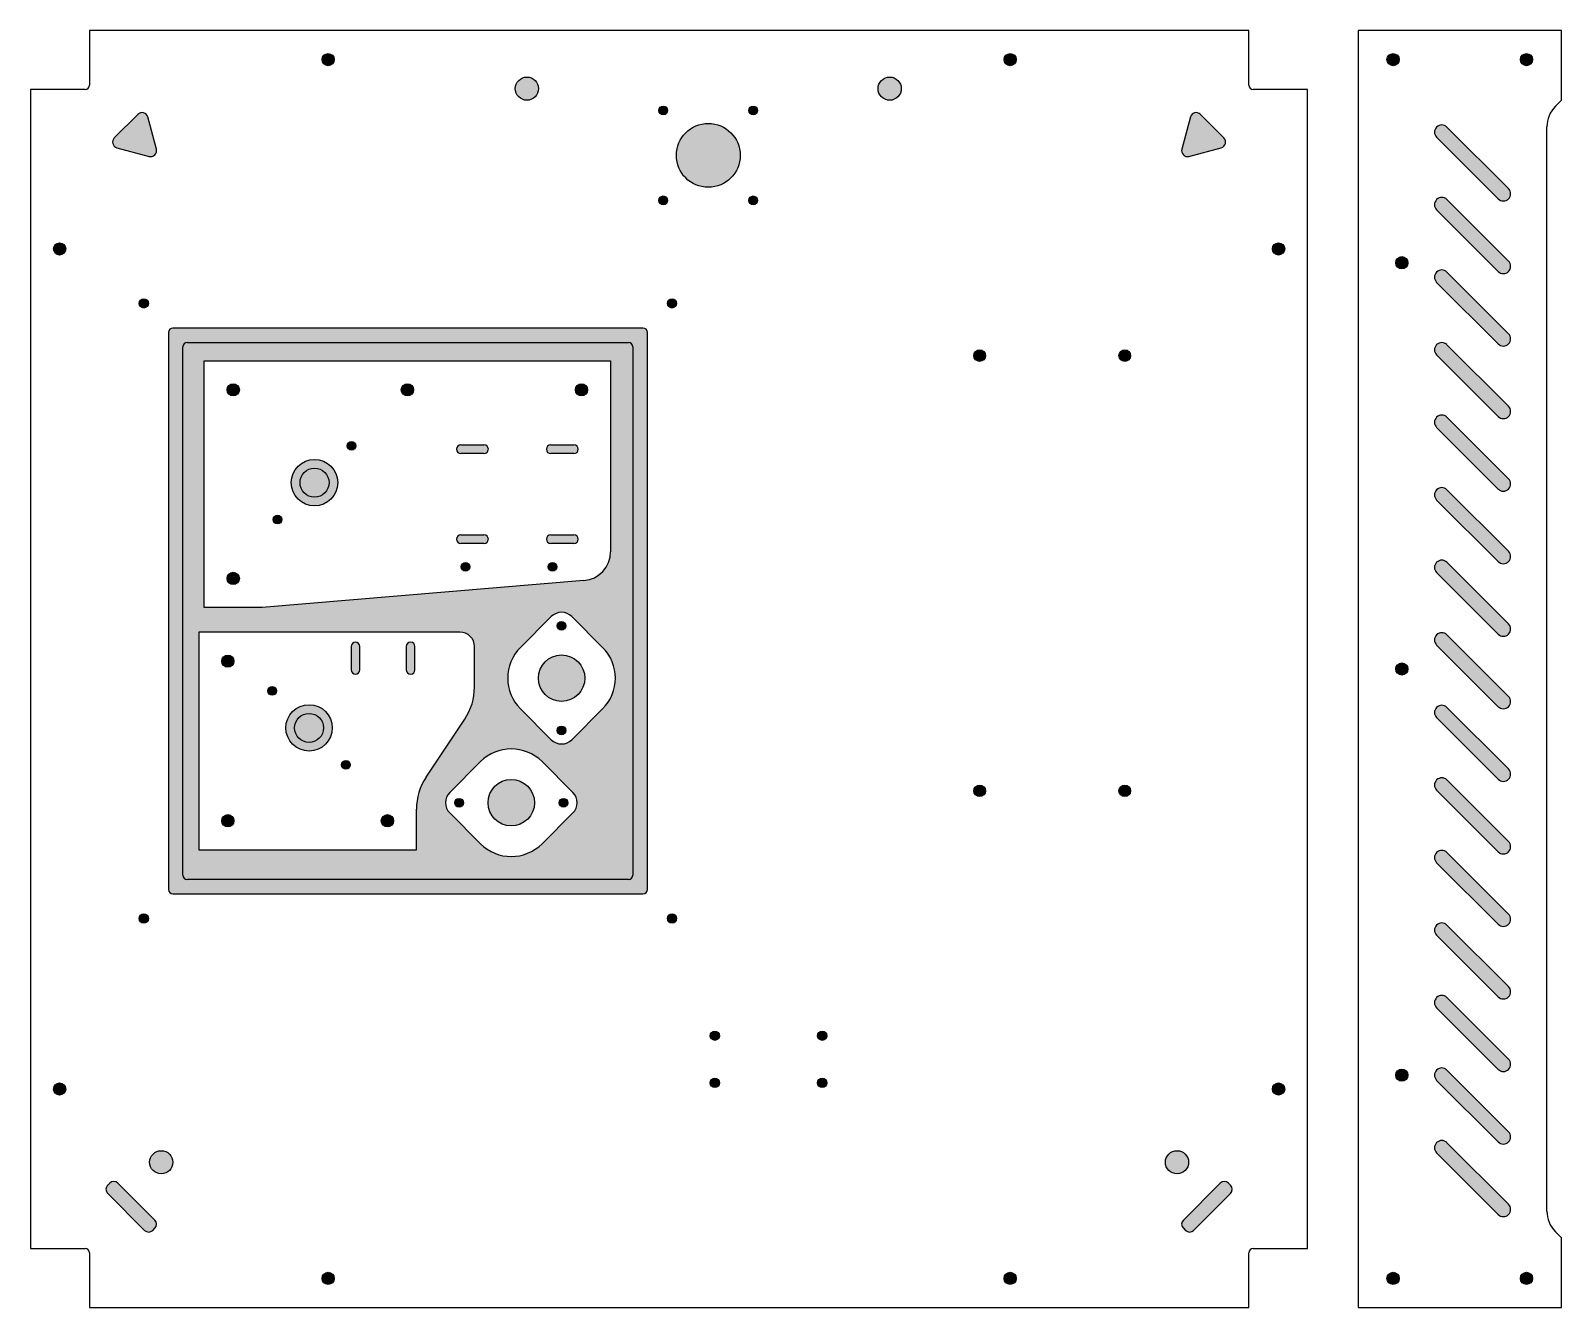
# Model space of a CAD drawing. Header units: millimetres. Extents: x 61 to 1102, y 67 to 517.
# Drawn here: x 61 to 589, y 67 to 507 of the extents above; entities that cross this region are included whole.
import ezdxf

# ---------------------------------------------------------------- set-up
doc = ezdxf.new("R2010")
doc.units = ezdxf.units.MM

msp = doc.modelspace()

# ---------------------------------------------------------------- hatches: boundary and pattern name
at = {"true_color": 0x000000}
h = msp.add_hatch(color=18, dxfattribs=at)
h.dxf.hatch_style = 1
h.paths.add_polyline_path([(161.8, 496.89, -1), (166, 496.89, -1)])
h = msp.add_hatch(color=18, dxfattribs=at)
h.dxf.hatch_style = 1
h.paths.add_polyline_path([(401, 496.89, -1), (396.8, 496.89, -1)])
h = msp.add_hatch(color=18, dxfattribs=at)
h.dxf.hatch_style = 1
h.paths.add_polyline_path([(528.74, 496.89, -1), (532.94, 496.89, -1)])
h = msp.add_hatch(color=18, dxfattribs=at)
h.dxf.hatch_style = 1
h.paths.add_polyline_path([(574.74, 496.89, -1), (578.94, 496.89, -1)])
h = msp.add_hatch(color=3)
h.dxf.hatch_style = 1
h.paths.add_polyline_path([(228.4, 486.89, 1), (236.4, 486.89, 1)])
h = msp.add_hatch(color=3)
h.dxf.hatch_style = 1
h.paths.add_polyline_path([(361.4, 486.89, 1), (353.4, 486.89, 1)])
h = msp.add_hatch(color=18, dxfattribs=at)
h.dxf.hatch_style = 1
h.paths.add_polyline_path([(280.9, 479.39, -1), (277.9, 479.39, -1)])
h = msp.add_hatch(color=18, dxfattribs=at)
h.dxf.hatch_style = 1
h.paths.add_polyline_path([(311.9, 479.39, -1), (308.9, 479.39, -1)])
h = msp.add_hatch(color=18, dxfattribs=at)
h.dxf.hatch_style = 1
h.paths.add_polyline_path([(104.73, 466, -0.57735), (102.28, 463.55), (91.13, 466.54, -0.57735), (90.23, 469.89), (98.4, 478.05, -0.57735), (101.74, 477.16)])
h = msp.add_hatch(color=18, dxfattribs=at)
h.dxf.hatch_style = 1
h.paths.add_polyline_path([(305.9, 463.89, 1), (283.9, 463.89, 1)])
h = msp.add_hatch(color=18, dxfattribs=at)
h.dxf.hatch_style = 1
h.paths.add_polyline_path([(458.07, 466), (461.06, 477.16, -0.57735), (464.4, 478.05), (472.57, 469.89, -0.57735), (471.67, 466.54), (460.52, 463.55, -0.57735)])
h = msp.add_hatch(color=18, dxfattribs=at)
h.dxf.hatch_style = 1
h.paths.add_polyline_path([(570.6, 452.44, -0.99995), (567.07, 448.9), (545.86, 470.11, -1.000143), (549.39, 473.66)])
h = msp.add_hatch(color=18, dxfattribs=at)
h.dxf.hatch_style = 1
h.paths.add_polyline_path([(280.9, 448.39, -1), (277.9, 448.39, -1)])
h = msp.add_hatch(color=18, dxfattribs=at)
h.dxf.hatch_style = 1
h.paths.add_polyline_path([(311.9, 448.39, -1), (308.9, 448.39, -1)])
h = msp.add_hatch(color=18, dxfattribs=at)
h.dxf.hatch_style = 1
h.paths.add_polyline_path([(549.39, 448.65), (570.61, 427.44, -0.998991), (567.07, 423.9), (545.86, 445.11, -1.001133), (549.39, 448.65)])
h = msp.add_hatch(color=18, dxfattribs=at)
h.dxf.hatch_style = 1
h.paths.add_polyline_path([(73.5, 431.64, -1), (69.3, 431.64, -1)])
h = msp.add_hatch(color=18, dxfattribs=at)
h.dxf.hatch_style = 1
h.paths.add_polyline_path([(493.5, 431.64, -1), (489.3, 431.64, -1)])
h = msp.add_hatch(color=18, dxfattribs=at)
h.dxf.hatch_style = 1
h.paths.add_polyline_path([(535.94, 426.89, -1), (531.74, 426.89, -1)])
h = msp.add_hatch(color=18, dxfattribs=at)
h.dxf.hatch_style = 1
h.paths.add_polyline_path([(549.39, 423.65), (549.39, 423.65), (570.61, 402.44, -0.999581), (567.07, 398.9), (545.86, 420.12, -1.000663)])
h = msp.add_hatch(color=18, dxfattribs=at)
h.dxf.hatch_style = 1
h.paths.add_polyline_path([(102, 412.89, -1), (98.8, 412.89, -1)])
h = msp.add_hatch(color=18, dxfattribs=at)
h.dxf.hatch_style = 1
h.paths.add_polyline_path([(284, 412.89, -1), (280.8, 412.89, -1)])
at = {"true_color": 0xf26722}
h = msp.add_hatch(color=30, dxfattribs=at)
h.dxf.hatch_style = 1
h.paths.add_polyline_path([(273.9, 402.89, 0.414214), (272.4, 404.39), (110.4, 404.39, 0.414214), (108.9, 402.89), (108.9, 210.89, 0.414214), (110.4, 209.39), (272.4, 209.39, 0.414214), (273.9, 210.89)])
h.paths.add_polyline_path([(113.9, 215.89, 0.414214), (115.4, 214.39), (267.4, 214.39, 0.414214), (268.9, 215.89), (268.9, 397.89, 0.414214), (267.4, 399.39), (115.4, 399.39, 0.414214), (113.9, 397.89)], flags=16)
h.paths.add_polyline_path([(121.22, 393.1), (261.22, 393.1), (261.22, 327.3, -0.3899), (252.06, 317.33), (141.22, 308.1), (121.22, 308.1)], flags=0)
h.paths.add_polyline_path([(167.22, 351.1, -1), (151.22, 351.1, -1)], flags=0)
h.paths.add_polyline_path([(119.34, 299.59), (214.34, 299.59), (214.34, 280.65, -0.148123), (210.98, 269.55), (210.98, 269.55), (197.7, 249.63, 0.148069), (194.34, 238.54), (194.34, 224.59), (119.34, 224.59)], flags=0)
h.paths.add_polyline_path([(209.61, 361.1, -1), (209.61, 364.1), (217.61, 364.1, -1), (217.61, 361.1)], flags=0)
h.paths.add_polyline_path([(174.84, 294.59), (174.84, 286.59, -1.000366), (171.84, 286.59), (171.84, 286.59), (171.84, 294.59, -0.999634)], flags=0)
h.paths.add_polyline_path([(217.61, 330.1), (209.61, 330.1, -1), (209.61, 333.1), (217.61, 333.1, -1)], flags=0)
h.paths.add_polyline_path([(165.34, 266.59, -1), (149.34, 266.59, -1)], flags=0)
h.paths.add_polyline_path([(193.84, 294.59), (193.84, 286.59, -1.000089), (190.84, 286.59), (190.84, 286.59), (190.84, 294.59, -0.999911)], flags=0)
h.paths.add_polyline_path([(162.34, 266.59, -1), (152.34, 266.59, -1)], flags=0)
h.paths.add_polyline_path([(240.61, 364.1), (248.61, 364.1), (248.61, 361.1), (240.61, 361.1)], flags=0)
h.paths.add_polyline_path([(240.61, 333.1), (248.61, 333.1), (248.61, 330.1), (240.61, 330.1)], flags=0)
h.paths.add_polyline_path([(230.2, 294.35), (244.35, 308.49), (258.49, 294.35, -0.414214), (258.49, 273.13), (258.49, 273.13), (244.35, 258.99), (230.2, 273.13, -0.414214)], flags=0)
h.paths.add_polyline_path([(252.35, 283.74, -1), (236.35, 283.74, -1)], flags=0)
h.paths.add_polyline_path([(237.62, 254.96), (251.76, 240.81), (237.62, 226.67, -0.414214), (216.4, 226.67), (216.4, 226.67), (202.26, 240.81), (216.4, 254.96, -0.414214)], flags=0)
h.paths.add_polyline_path([(235.01, 240.81, -1), (219.01, 240.81, -1)], flags=0)
at = {"true_color": 0x000000}
h = msp.add_hatch(color=18, dxfattribs=at)
h.dxf.hatch_style = 1
h.paths.add_polyline_path([(268.9, 397.89, 0.414214), (267.4, 399.39), (115.4, 399.39, 0.414214), (113.9, 397.89), (113.9, 215.89, 0.414214), (115.4, 214.39), (267.4, 214.39, 0.414214), (268.9, 215.89)])
h.paths.add_polyline_path([(209.34, 299.59, -0.41409), (214.34, 294.59), (214.34, 280.65, -0.148123), (210.98, 269.55), (210.98, 269.55), (197.7, 249.63, 0.148069), (194.34, 238.54), (194.34, 224.59), (119.34, 224.59), (119.34, 299.59)], flags=0)
h.paths.add_polyline_path([(193.84, 294.59), (193.84, 286.59, -1.000089), (190.84, 286.59), (190.84, 286.59), (190.84, 294.59, -0.999911)], flags=0)
h.paths.add_polyline_path([(141.22, 308.1), (121.22, 308.1), (121.22, 393.1), (261.22, 393.1), (261.22, 327.3, -0.3899), (252.06, 317.33)], flags=16)
h.paths.add_polyline_path([(209.72, 322.1, -1), (212.72, 322.1, -1)], flags=0)
h.paths.add_polyline_path([(174.84, 294.59), (174.84, 286.59, -1.000366), (171.84, 286.59), (171.84, 286.59), (171.84, 294.59, -0.999634)], flags=0)
h.paths.add_polyline_path([(217.61, 333.1, -1), (217.61, 330.1), (209.61, 330.1, -1), (209.61, 333.1)], flags=0)
h.paths.add_polyline_path([(240.81, 304.95), (230.2, 294.35, 0.414214), (230.2, 273.13), (240.81, 262.53, 0.414214), (247.88, 262.53), (258.49, 273.13, 0.414214), (258.49, 294.35), (247.88, 304.95, 0.414214)], flags=16)
h.paths.add_polyline_path([(252.35, 283.74, -1), (236.35, 283.74, -1)], flags=0)
h.paths.add_polyline_path([(245.85, 301.74, -1), (242.85, 301.74, -1)], flags=0)
h.paths.add_polyline_path([(239.72, 322.1, -1), (242.72, 322.1, -1)], flags=0)
h.paths.add_polyline_path([(240.61, 333.1), (240.61, 333.1), (248.61, 333.1, -1), (248.61, 330.1), (248.61, 330.1), (240.61, 330.1, -1)], flags=0)
h.paths.add_polyline_path([(165.34, 266.59, -1), (149.34, 266.59, -1)], flags=0)
h.paths.add_polyline_path([(237.62, 254.96), (248.22, 244.35, -0.414214), (248.22, 237.28), (237.62, 226.67, -0.414214), (216.4, 226.67), (216.4, 226.67), (205.8, 237.28, -0.414214), (205.8, 244.35), (216.4, 254.96, -0.414214)], flags=16)
h.paths.add_polyline_path([(162.34, 266.59, -1), (152.34, 266.59, -1)], flags=0)
h.paths.add_polyline_path([(245.85, 265.74, -1), (242.85, 265.74, -1)], flags=0)
h.paths.add_polyline_path([(151.22, 351.1, -1), (167.22, 351.1, -1)], flags=0)
h.paths.add_polyline_path([(171.56, 253.86, -1), (168.56, 253.86, -1)], flags=0)
h.paths.add_polyline_path([(154.22, 351.1, -1), (164.22, 351.1, -1)], flags=0)
h.paths.add_polyline_path([(209.61, 364.1), (217.61, 364.1, -1), (217.61, 361.1), (209.61, 361.1, -1)], flags=0)
h.paths.add_polyline_path([(235.01, 240.81, -1), (219.01, 240.81, -1)], flags=0)
h.paths.add_polyline_path([(146.11, 279.32, -1), (143.11, 279.32, -1)], flags=0)
h.paths.add_polyline_path([(210.51, 240.81, -1), (207.51, 240.81, -1)], flags=0)
h.paths.add_polyline_path([(144.99, 338.37, -1), (147.99, 338.37, -1)], flags=0)
h.paths.add_polyline_path([(170.45, 363.82, -1), (173.45, 363.82, -1)], flags=0)
h.paths.add_polyline_path([(186.44, 234.59, -1), (182.24, 234.59, -1)], flags=0)
h.paths.add_polyline_path([(129.12, 318.1, -1), (133.32, 318.1, -1)], flags=0)
h.paths.add_polyline_path([(240.61, 364.1), (240.61, 364.1), (248.61, 364.1, -1), (248.61, 361.1), (248.61, 361.1), (240.61, 361.1, -1)], flags=0)
h.paths.add_polyline_path([(131.44, 289.59, -1), (127.24, 289.59, -1)], flags=0)
h.paths.add_polyline_path([(246.51, 240.81, -1), (243.51, 240.81, -1)], flags=0)
h.paths.add_polyline_path([(189.12, 383.1, -1), (193.32, 383.1, -1)], flags=0)
h.paths.add_polyline_path([(249.12, 383.1, -1), (253.32, 383.1, -1)], flags=0)
h.paths.add_polyline_path([(131.44, 234.59, -1), (127.24, 234.59, -1)], flags=0)
h.paths.add_polyline_path([(129.12, 383.1, -1), (133.32, 383.1, -1)], flags=0)
h.paths.add_polyline_path([(214.34, 294.59, 0.41409), (209.34, 299.59), (119.34, 299.59), (119.34, 224.59), (194.34, 224.59), (194.34, 238.54, -0.148069), (197.7, 249.63), (210.98, 269.55, 0.148123), (214.34, 280.65)], flags=16)
h.paths.add_polyline_path([(247.88, 304.95), (247.88, 304.96, 0.41397), (240.81, 304.95), (230.2, 294.35, 0.414214), (230.2, 273.13), (240.81, 262.53, 0.414214), (247.88, 262.53), (258.49, 273.13, 0.414214), (258.49, 294.35)], flags=0)
h = msp.add_hatch(color=18, dxfattribs=at)
h.dxf.hatch_style = 1
h.paths.add_polyline_path([(390.4, 394.89, -1), (386.4, 394.89, -1)])
h = msp.add_hatch(color=18, dxfattribs=at)
h.dxf.hatch_style = 1
h.paths.add_polyline_path([(440.4, 394.89, -1), (436.4, 394.89, -1)])
h = msp.add_hatch(color=18, dxfattribs=at)
h.dxf.hatch_style = 1
h.paths.add_polyline_path([(570.6, 377.44, -1.000204), (567.07, 373.9), (567.07, 373.9), (545.86, 395.12, -0.999796), (549.39, 398.65)])
h = msp.add_hatch(color=18, dxfattribs=at)
h.dxf.hatch_style = 1
h.paths.add_polyline_path([(129.12, 383.1, 1), (133.32, 383.1, 1)])
h = msp.add_hatch(color=18, dxfattribs=at)
h.dxf.hatch_style = 1
h.paths.add_polyline_path([(189.12, 383.1, 1), (193.32, 383.1, 1)])
h = msp.add_hatch(color=18, dxfattribs=at)
h.dxf.hatch_style = 1
h.paths.add_polyline_path([(253.32, 383.1, 1), (249.12, 383.1, 1)])
h = msp.add_hatch(color=18, dxfattribs=at)
h.dxf.hatch_style = 1
h.paths.add_polyline_path([(570.6, 352.44, -1.000941), (567.07, 348.9), (567.07, 348.9), (545.86, 370.12, -0.99906), (549.39, 373.66)])
h = msp.add_hatch(color=18, dxfattribs=at)
h.dxf.hatch_style = 1
h.paths.add_polyline_path([(173.45, 363.82, 1), (170.45, 363.82, 1)])
h = msp.add_hatch(color=18, dxfattribs=at)
h.dxf.hatch_style = 1
h.paths.add_polyline_path([(217.61, 364.1), (209.61, 364.1, 1), (209.61, 361.1), (217.61, 361.1, 1)])
h = msp.add_hatch(color=18, dxfattribs=at)
h.dxf.hatch_style = 1
h.paths.add_polyline_path([(248.61, 364.1), (240.61, 364.1, 1), (240.61, 361.1), (248.61, 361.1, 1)])
h = msp.add_hatch(color=3)
h.dxf.hatch_style = 1
h.paths.add_polyline_path([(167.22, 351.1, 1), (151.22, 351.1, 1)])
h = msp.add_hatch(color=18, dxfattribs=at)
h.dxf.hatch_style = 1
h.paths.add_polyline_path([(154.22, 351.1, 1), (164.22, 351.1, 1)])
h = msp.add_hatch(color=18, dxfattribs=at)
h.dxf.hatch_style = 1
h.paths.add_polyline_path([(549.39, 348.66), (570.6, 327.44, -0.99995), (567.07, 323.9), (545.86, 345.11, -1.000143)])
h = msp.add_hatch(color=18, dxfattribs=at)
h.dxf.hatch_style = 1
h.paths.add_polyline_path([(144.99, 338.37, 1), (147.99, 338.37, 1)])
h = msp.add_hatch(color=18, dxfattribs=at)
h.dxf.hatch_style = 1
h.paths.add_polyline_path([(209.61, 333.1, 1), (209.61, 330.1), (217.61, 330.1, 1), (217.61, 333.1)])
h = msp.add_hatch(color=18, dxfattribs=at)
h.dxf.hatch_style = 1
h.paths.add_polyline_path([(240.61, 333.1, 1), (240.61, 330.1), (248.61, 330.1, 1), (248.61, 333.1)])
h = msp.add_hatch(color=18, dxfattribs=at)
h.dxf.hatch_style = 1
h.paths.add_polyline_path([(212.72, 322.1, 1), (209.72, 322.1, 1)])
h = msp.add_hatch(color=18, dxfattribs=at)
h.dxf.hatch_style = 1
h.paths.add_polyline_path([(242.72, 322.1, 1), (239.72, 322.1, 1)])
h = msp.add_hatch(color=18, dxfattribs=at)
h.dxf.hatch_style = 1
h.paths.add_polyline_path([(549.39, 323.65), (549.39, 323.65), (570.6, 302.44, -0.999671), (567.07, 298.9), (545.86, 320.11, -1.001133)])
h = msp.add_hatch(color=18, dxfattribs=at)
h.dxf.hatch_style = 1
h.paths.add_polyline_path([(129.12, 318.1, 1), (133.32, 318.1, 1)])
h = msp.add_hatch(color=18, dxfattribs=at)
h.dxf.hatch_style = 1
h.paths.add_polyline_path([(245.85, 301.74, 1), (242.85, 301.74, 1)])
h = msp.add_hatch(color=18, dxfattribs=at)
h.dxf.hatch_style = 1
h.paths.add_polyline_path([(174.84, 294.59, 0.999634), (171.84, 294.59), (171.84, 286.59, 1.000366), (174.84, 286.59)])
h = msp.add_hatch(color=18, dxfattribs=at)
h.dxf.hatch_style = 1
h.paths.add_polyline_path([(193.84, 294.59, 0.999911), (190.84, 294.59), (190.84, 286.59, 1.000089), (193.84, 286.59)])
h = msp.add_hatch(color=18, dxfattribs=at)
h.dxf.hatch_style = 1
h.paths.add_polyline_path([(549.39, 298.65), (549.39, 298.65), (570.61, 277.44, -0.999581), (567.07, 273.9), (545.86, 295.12, -1.000663)])
h = msp.add_hatch(color=18, dxfattribs=at)
h.dxf.hatch_style = 1
h.paths.add_polyline_path([(131.44, 289.59, 1), (127.24, 289.59, 1)])
h = msp.add_hatch(color=3)
h.dxf.hatch_style = 1
h.paths.add_polyline_path([(252.35, 283.74, 1), (236.35, 283.74, 1)])
h = msp.add_hatch(color=18, dxfattribs=at)
h.dxf.hatch_style = 1
h.paths.add_polyline_path([(535.94, 286.89, -1), (531.74, 286.89, -1)])
h = msp.add_hatch(color=18, dxfattribs=at)
h.dxf.hatch_style = 1
h.paths.add_polyline_path([(143.11, 279.32, 1), (146.11, 279.32, 1)])
h = msp.add_hatch(color=3)
h.dxf.hatch_style = 1
h.paths.add_polyline_path([(165.34, 266.59, 1), (149.34, 266.59, 1)])
h = msp.add_hatch(color=18, dxfattribs=at)
h.dxf.hatch_style = 1
h.paths.add_polyline_path([(570.6, 252.44, -1.000204), (567.07, 248.9), (567.07, 248.9), (545.86, 270.12, -0.999796), (549.39, 273.65)])
h = msp.add_hatch(color=18, dxfattribs=at)
h.dxf.hatch_style = 1
h.paths.add_polyline_path([(152.34, 266.59, 1), (162.34, 266.59, 1)])
h = msp.add_hatch(color=18, dxfattribs=at)
h.dxf.hatch_style = 1
h.paths.add_polyline_path([(242.85, 265.74, 1), (245.85, 265.74, 1)])
h = msp.add_hatch(color=18, dxfattribs=at)
h.dxf.hatch_style = 1
h.paths.add_polyline_path([(168.56, 253.86, 1), (171.56, 253.86, 1)])
h = msp.add_hatch(color=3)
h.dxf.hatch_style = 1
h.paths.add_polyline_path([(235.01, 240.81, 1), (219.01, 240.81, 1)])
h = msp.add_hatch(color=18, dxfattribs=at)
h.dxf.hatch_style = 1
h.paths.add_polyline_path([(549.39, 248.66), (570.6, 227.44, -1.000168), (567.07, 223.9), (545.86, 245.11, -0.999987)])
h = msp.add_hatch(color=18, dxfattribs=at)
h.dxf.hatch_style = 1
h.paths.add_polyline_path([(390.4, 244.89, -1), (386.4, 244.89, -1)])
h = msp.add_hatch(color=18, dxfattribs=at)
h.dxf.hatch_style = 1
h.paths.add_polyline_path([(440.4, 244.89, -1), (436.4, 244.89, -1)])
h = msp.add_hatch(color=18, dxfattribs=at)
h.dxf.hatch_style = 1
h.paths.add_polyline_path([(210.51, 240.81, 1), (207.51, 240.81, 1)])
h = msp.add_hatch(color=18, dxfattribs=at)
h.dxf.hatch_style = 1
h.paths.add_polyline_path([(243.51, 240.81, 1), (246.51, 240.81, 1)])
h = msp.add_hatch(color=18, dxfattribs=at)
h.dxf.hatch_style = 1
h.paths.add_polyline_path([(127.24, 234.59, 1), (131.44, 234.59, 1)])
h = msp.add_hatch(color=18, dxfattribs=at)
h.dxf.hatch_style = 1
h.paths.add_polyline_path([(182.24, 234.59, 1), (186.44, 234.59, 1)])
h = msp.add_hatch(color=18, dxfattribs=at)
h.dxf.hatch_style = 1
h.paths.add_polyline_path([(549.39, 223.65), (549.39, 223.65), (570.61, 202.44, -1), (567.07, 198.9), (567.07, 198.9), (545.86, 220.12, -1.000133)])
h = msp.add_hatch(color=18, dxfattribs=at)
h.dxf.hatch_style = 1
h.paths.add_polyline_path([(102, 200.89, -1), (98.8, 200.89, -1)])
h = msp.add_hatch(color=18, dxfattribs=at)
h.dxf.hatch_style = 1
h.paths.add_polyline_path([(284, 200.89, -1), (280.8, 200.89, -1)])
h = msp.add_hatch(color=18, dxfattribs=at)
h.dxf.hatch_style = 1
h.paths.add_polyline_path([(570.6, 177.44, -1.000681), (567.07, 173.9), (545.86, 195.12, -0.99932), (549.39, 198.66)])
h = msp.add_hatch(color=18, dxfattribs=at)
h.dxf.hatch_style = 1
h.paths.add_polyline_path([(549.39, 173.66), (570.6, 152.44, -1.000083), (567.07, 148.9), (545.86, 170.12, -1.00016)])
h = msp.add_hatch(color=18, dxfattribs=at)
h.dxf.hatch_style = 1
h.paths.add_polyline_path([(298.75, 160.51, -1), (295.55, 160.51, -1)])
h = msp.add_hatch(color=18, dxfattribs=at)
h.dxf.hatch_style = 1
h.paths.add_polyline_path([(335.75, 160.51, -1), (332.55, 160.51, -1)])
h = msp.add_hatch(color=18, dxfattribs=at)
h.dxf.hatch_style = 1
h.paths.add_polyline_path([(535.94, 146.89, -1), (531.74, 146.89, -1)])
h = msp.add_hatch(color=18, dxfattribs=at)
h.dxf.hatch_style = 1
h.paths.add_polyline_path([(549.39, 148.65), (570.6, 127.44, -1.000204), (567.07, 123.9), (567.07, 123.9), (545.86, 145.11, -1.000603)])
h = msp.add_hatch(color=18, dxfattribs=at)
h.dxf.hatch_style = 1
h.paths.add_polyline_path([(73.5, 142.14, -1), (69.3, 142.14, -1)])
h = msp.add_hatch(color=18, dxfattribs=at)
h.dxf.hatch_style = 1
h.paths.add_polyline_path([(298.75, 144.26, -1), (295.55, 144.26, -1)])
h = msp.add_hatch(color=18, dxfattribs=at)
h.dxf.hatch_style = 1
h.paths.add_polyline_path([(335.75, 144.26, -1), (332.55, 144.26, -1)])
h = msp.add_hatch(color=18, dxfattribs=at)
h.dxf.hatch_style = 1
h.paths.add_polyline_path([(493.5, 142.14, -1), (489.3, 142.14, -1)])
h = msp.add_hatch(color=18, dxfattribs=at)
h.dxf.hatch_style = 1
h.paths.add_polyline_path([(549.39, 123.66), (570.6, 102.44, -1.000333), (567.07, 98.9), (545.86, 120.12, -0.99998)])
h = msp.add_hatch(color=3)
h.dxf.hatch_style = 1
h.paths.add_polyline_path([(110.4, 116.89, 1), (102.4, 116.89, 1)])
h = msp.add_hatch(color=3)
h.dxf.hatch_style = 1
h.paths.add_polyline_path([(460.4, 116.89, 1), (452.4, 116.89, 1)])
h = msp.add_hatch(color=18, dxfattribs=at)
h.dxf.hatch_style = 1
h.paths.add_polyline_path([(91.49, 109.7), (104.21, 96.97, -0.414214), (104.21, 94.14), (103.51, 93.44, -0.414214), (100.68, 93.44), (87.95, 106.16, -0.414214), (87.95, 108.99), (88.66, 109.7, -0.414214)])
h = msp.add_hatch(color=18, dxfattribs=at)
h.dxf.hatch_style = 1
h.paths.add_polyline_path([(471.31, 109.7, -0.414214), (474.14, 109.7), (474.85, 108.99, -0.414214), (474.85, 106.16), (462.12, 93.44, -0.414214), (459.29, 93.44), (458.59, 94.14, -0.414214), (458.59, 96.97)])
h = msp.add_hatch(color=18, dxfattribs=at)
h.dxf.hatch_style = 1
h.paths.add_polyline_path([(166, 76.89, -1), (161.8, 76.89, -1)])
h = msp.add_hatch(color=18, dxfattribs=at)
h.dxf.hatch_style = 1
h.paths.add_polyline_path([(401, 76.89, -1), (396.8, 76.89, -1)])
h = msp.add_hatch(color=18, dxfattribs=at)
h.dxf.hatch_style = 1
h.paths.add_polyline_path([(532.94, 76.89, -1), (528.74, 76.89, -1)])
h = msp.add_hatch(color=18, dxfattribs=at)
h.dxf.hatch_style = 1
h.paths.add_polyline_path([(578.94, 76.89, -1), (574.74, 76.89, -1)])

# ---------------------------------------------------------------- linework, layer by layer
at = {"color": 7, "linetype": 'Continuous'}
for p, q in [((81.65, 506.89), (81.65, 488.14)), ((481.15, 506.89), (81.65, 506.89)), ((481.15, 488.14), (481.15, 506.89)), ((518.84, 506.89), (518.84, 66.89)), ((588.84, 506.89), (518.84, 506.89)), ((588.84, 482.89), (588.84, 506.89)), ((80.15, 486.64), (61.4, 486.64)), ((61.4, 486.64), (61.4, 87.14)), ((501.4, 486.64), (482.65, 486.64)), ((501.4, 87.14), (501.4, 486.64)), ((586.77, 480.81), (588.84, 482.89)), ((98.4, 478.05), (90.23, 469.89)), ((104.73, 466), (101.74, 477.16)), ((461.06, 477.16), (458.07, 466)), ((472.57, 469.89), (464.4, 478.05)), ((545.86, 470.12), (567.07, 448.9)), ((570.61, 452.44), (549.39, 473.65)), ((583.84, 100.03), (583.84, 473.74)), ((91.13, 466.54), (102.28, 463.55)), ((460.52, 463.55), (471.67, 466.54)), ((570.61, 427.44), (549.39, 448.65)), ((545.86, 445.12), (567.07, 423.9)), ((570.61, 402.44), (549.39, 423.65)), ((545.86, 420.12), (567.07, 398.9)), ((108.9, 402.89), (108.9, 210.89)), ((272.4, 404.39), (110.4, 404.39)), ((273.9, 210.89), (273.9, 402.89)), ((113.9, 215.89), (113.9, 397.89)), ((115.4, 399.39), (267.4, 399.39)), ((268.9, 397.89), (268.9, 215.89)), ((570.61, 377.44), (549.39, 398.65)), ((121.22, 308.1), (121.22, 393.1)), ((121.22, 393.1), (261.22, 393.1)), ((261.22, 393.1), (261.22, 327.3)), ((545.86, 395.12), (567.07, 373.9)), ((545.86, 370.12), (567.07, 348.9)), ((570.61, 352.44), (549.39, 373.65)), ((209.61, 364.1), (217.61, 364.1)), ((240.61, 364.1), (248.61, 364.1)), ((217.61, 361.1), (209.61, 361.1)), ((248.61, 361.1), (240.61, 361.1)), ((570.61, 327.44), (549.39, 348.65)), ((545.86, 345.12), (567.07, 323.9)), ((209.61, 333.1), (217.61, 333.1)), ((240.61, 333.1), (248.61, 333.1)), ((217.61, 330.1), (209.61, 330.1)), ((248.61, 330.1), (240.61, 330.1)), ((570.61, 302.44), (549.39, 323.65)), ((252.05, 317.33), (141.22, 308.1)), ((545.86, 320.12), (567.07, 298.9)), ((141.22, 308.1), (121.22, 308.1)), ((230.2, 294.35), (240.81, 304.95)), ((247.88, 304.95), (258.49, 294.35)), ((119.34, 299.59), (119.34, 224.59)), ((209.34, 299.59), (119.34, 299.59)), ((570.61, 277.44), (549.39, 298.65)), ((171.84, 294.59), (171.84, 286.59)), ((174.84, 286.59), (174.84, 294.59)), ((190.84, 294.59), (190.84, 286.59)), ((193.84, 286.59), (193.84, 294.59)), ((214.34, 280.65), (214.34, 294.59)), ((545.86, 295.12), (567.07, 273.9)), ((197.7, 249.63), (210.98, 269.55)), ((240.81, 262.53), (230.2, 273.13)), ((258.49, 273.13), (247.88, 262.53)), ((545.86, 270.12), (567.07, 248.9)), ((570.61, 252.44), (549.39, 273.65)), ((205.8, 244.35), (216.4, 254.96)), ((237.62, 254.96), (248.22, 244.35)), ((570.61, 227.44), (549.39, 248.65)), ((545.86, 245.12), (567.07, 223.9)), ((194.34, 224.59), (194.34, 238.54)), ((216.4, 226.67), (205.8, 237.28)), ((248.22, 237.28), (237.62, 226.67)), ((119.34, 224.59), (194.34, 224.59)), ((570.61, 202.44), (549.39, 223.65)), ((545.86, 220.12), (567.07, 198.9)), ((267.4, 214.39), (115.4, 214.39)), ((110.4, 209.39), (272.4, 209.39)), ((570.61, 177.44), (549.39, 198.65)), ((545.86, 195.12), (567.07, 173.9)), ((545.86, 170.12), (567.07, 148.9)), ((570.61, 152.44), (549.39, 173.65)), ((570.61, 127.44), (549.39, 148.65)), ((545.86, 145.12), (567.07, 123.9)), ((570.61, 102.44), (549.39, 123.65)), ((545.86, 120.12), (567.07, 98.9)), ((88.66, 109.7), (87.95, 108.99)), ((87.95, 106.16), (100.68, 93.44)), ((104.21, 96.97), (91.49, 109.7)), ((471.31, 109.7), (458.59, 96.97)), ((462.12, 93.44), (474.85, 106.16)), ((474.85, 108.99), (474.14, 109.7)), ((103.51, 93.44), (104.21, 94.14)), ((458.59, 94.14), (459.29, 93.44)), ((588.84, 90.89), (586.77, 92.96)), ((588.84, 66.89), (588.84, 90.89)), ((61.4, 87.14), (80.15, 87.14)), ((81.65, 85.64), (81.65, 66.89)), ((481.15, 66.89), (481.15, 85.64)), ((482.65, 87.14), (501.4, 87.14)), ((81.65, 66.89), (481.15, 66.89)), ((518.84, 66.89), (588.84, 66.89))]:
    msp.add_line(p, q, dxfattribs=at)
for centre, radius in [((163.9, 496.89), 2.1), ((398.9, 496.89), 2.1), ((530.84, 496.89), 2.1), ((576.84, 496.89), 2.1), ((232.4, 486.89), 4), ((357.4, 486.89), 4), ((279.4, 479.39), 1.5), ((310.4, 479.39), 1.5), ((294.9, 463.89), 11), ((279.4, 448.39), 1.5), ((310.4, 448.39), 1.5), ((71.4, 431.64), 2.1), ((491.4, 431.64), 2.1), ((533.84, 426.89), 2.1), ((100.4, 412.89), 1.6), ((282.4, 412.89), 1.6), ((388.4, 394.89), 2), ((438.4, 394.89), 2), ((131.22, 383.1), 2.1), ((191.22, 383.1), 2.1), ((251.22, 383.1), 2.1), ((171.95, 363.82), 1.5), ((159.22, 351.1), 8), ((159.22, 351.1), 5), ((146.49, 338.37), 1.5), ((211.22, 322.1), 1.5), ((241.22, 322.1), 1.5), ((131.22, 318.1), 2.1), ((244.35, 301.74), 1.5), ((129.34, 289.59), 2.1), ((244.35, 283.74), 8), ((533.84, 286.89), 2.1), ((144.61, 279.32), 1.5), ((157.34, 266.59), 8), ((157.34, 266.59), 5), ((244.35, 265.74), 1.5), ((170.06, 253.86), 1.5), ((227.01, 240.81), 8), ((388.4, 244.89), 2), ((438.4, 244.89), 2), ((209.01, 240.81), 1.5), ((245.01, 240.81), 1.5), ((129.34, 234.59), 2.1), ((184.34, 234.59), 2.1), ((100.4, 200.89), 1.6), ((282.4, 200.89), 1.6), ((297.15, 160.51), 1.6), ((334.15, 160.51), 1.6), ((533.84, 146.89), 2.1), ((71.4, 142.14), 2.1), ((297.15, 144.26), 1.6), ((334.15, 144.26), 1.6), ((491.4, 142.14), 2.1), ((106.4, 116.89), 4), ((456.4, 116.89), 4), ((163.9, 76.89), 2.1), ((398.9, 76.89), 2.1), ((530.84, 76.89), 2.1), ((576.84, 76.89), 2.1)]:
    msp.add_circle(centre, radius, dxfattribs=at)
for centre, radius, start, end in [((80.15, 488.14), 1.5, 270, 0), ((482.65, 488.14), 1.5, 180, 270), ((593.84, 473.74), 10, 135, 180), ((99.81, 476.64), 2, 15, 135), ((462.99, 476.64), 2, 45, 165), ((91.65, 468.47), 2, 135, 255), ((471.15, 468.47), 2, 285, 45), ((547.62, 471.89), 2.5, 45, 225), ((102.8, 465.49), 2, 255, 15), ((460, 465.49), 2, 165, 285), ((547.62, 446.89), 2.5, 45, 225), ((568.84, 450.67), 2.5, 225, 45), ((568.84, 425.67), 2.5, 225, 45), ((547.62, 421.89), 2.5, 45, 225), ((110.4, 402.89), 1.5, 90, 180), ((272.4, 402.89), 1.5, 0, 90), ((568.84, 400.67), 2.5, 225, 45), ((115.4, 397.89), 1.5, 90, 180), ((267.4, 397.89), 1.5, 0, 90), ((547.62, 396.89), 2.5, 45, 225), ((568.84, 375.67), 2.5, 225, 45), ((547.62, 371.89), 2.5, 45, 225), ((209.61, 362.6), 1.5, 90, 270), ((217.61, 362.6), 1.5, 270, 90), ((240.61, 362.6), 1.5, 90, 270), ((248.61, 362.6), 1.5, 270, 90), ((547.62, 346.89), 2.5, 45, 225), ((568.84, 350.67), 2.5, 225, 45), ((209.61, 331.6), 1.5, 90, 270), ((217.61, 331.6), 1.5, 270, 90), ((240.61, 331.6), 1.5, 90, 270), ((248.61, 331.6), 1.5, 270, 90), ((251.22, 327.3), 10, 274.7636, 0), ((568.84, 325.67), 2.5, 225, 45), ((547.62, 321.89), 2.5, 45, 225), ((244.35, 301.42), 5, 45, 135), ((568.84, 300.67), 2.5, 225, 45), ((173.34, 294.59), 1.5, 0, 180), ((192.34, 294.59), 1.5, 0, 180), ((209.34, 294.59), 5, 0, 90), ((547.62, 296.89), 2.5, 45, 225), ((240.81, 283.74), 15, 135, 225), ((247.88, 283.74), 15, 315, 45), ((173.34, 286.59), 1.5, 180, 0), ((192.34, 286.59), 1.5, 180, 0), ((194.34, 280.65), 20, 326.3099, 0), ((547.62, 271.89), 2.5, 45, 225), ((568.84, 275.67), 2.5, 225, 45), ((227.01, 244.35), 15, 45, 135), ((244.35, 266.06), 5, 225, 315), ((214.34, 238.54), 20, 146.3099, 180), ((547.62, 246.89), 2.5, 45, 225), ((568.84, 250.67), 2.5, 225, 45), ((209.33, 240.81), 5, 135, 225), ((244.69, 240.81), 5, 315, 45), ((568.84, 225.67), 2.5, 225, 45), ((227.01, 237.28), 15, 225, 315), ((547.62, 221.89), 2.5, 45, 225), ((115.4, 215.89), 1.5, 180, 270), ((267.4, 215.89), 1.5, 270, 0), ((110.4, 210.89), 1.5, 180, 270), ((272.4, 210.89), 1.5, 270, 0), ((568.84, 200.67), 2.5, 225, 45), ((547.62, 196.89), 2.5, 45, 225), ((547.62, 171.89), 2.5, 45, 225), ((568.84, 175.67), 2.5, 225, 45), ((547.62, 146.89), 2.5, 45, 225), ((568.84, 150.67), 2.5, 225, 45), ((568.84, 125.67), 2.5, 225, 45), ((547.62, 121.89), 2.5, 45, 225), ((89.36, 107.58), 2, 135, 225), ((90.07, 108.29), 2, 45, 135), ((472.73, 108.29), 2, 45, 135), ((473.43, 107.58), 2, 315, 45), ((568.84, 100.67), 2.5, 225, 45), ((102.8, 95.56), 2, 315, 45), ((460, 95.56), 2, 135, 225), ((593.84, 100.03), 10, 180, 225), ((102.09, 94.85), 2, 225, 315), ((460.71, 94.85), 2, 225, 315), ((80.15, 85.64), 1.5, 0, 90), ((482.65, 85.64), 1.5, 90, 180)]:
    msp.add_arc(centre, radius, start, end, dxfattribs=at)

doc.saveas('drawing.dxf')
